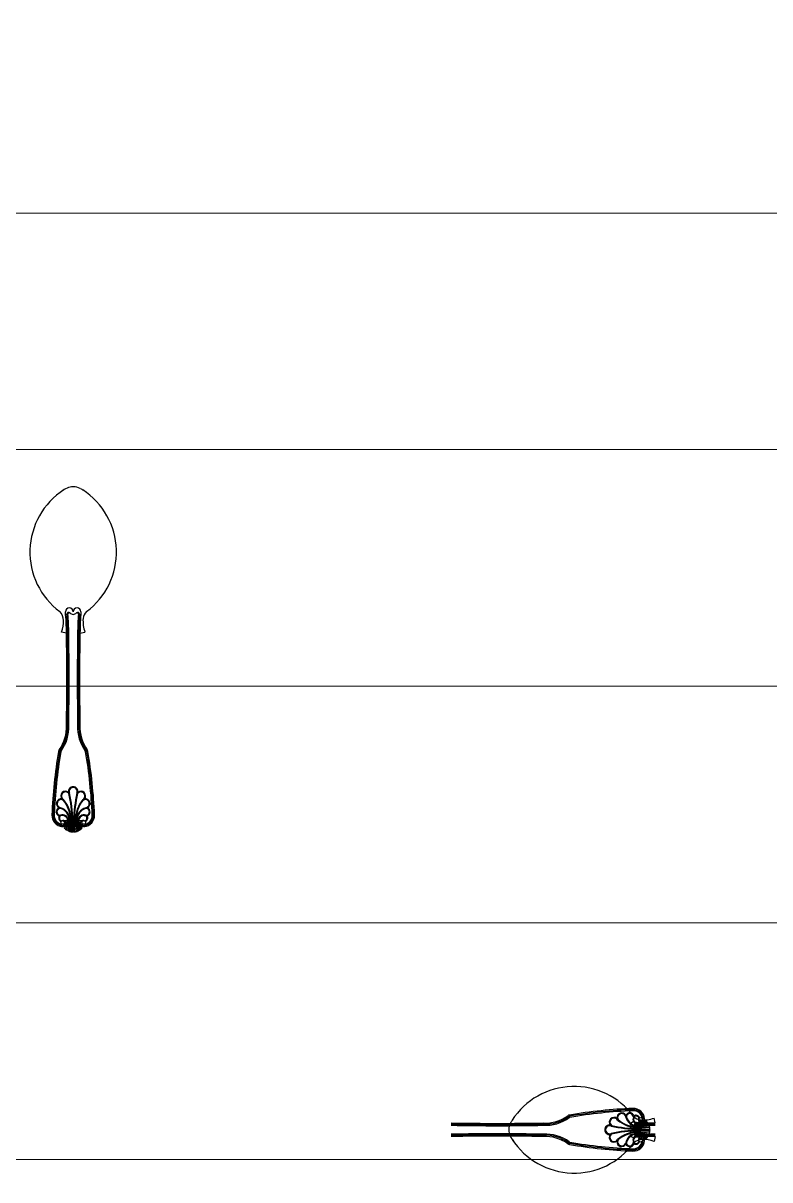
# Model space of a CAD drawing. Header units: millimetres. Extents: x -18512 to 101824, y -95768 to 52898.
# Drawn here: x 32218.6 to 32534.4, y -53261.1 to -52772.2 of the extents above; entities that cross this region are included whole.
import ezdxf

# ---------------------------------------------------------------- set-up
doc = ezdxf.new("R2010")
doc.units = ezdxf.units.MM
doc.header["$LTSCALE"] = 25
doc.layers.add('1547 I-StB-p-00-GA$0$WD-FURNITURE-DETAIL', color=126, linetype='Continuous')
doc.layers.add('wood flooring', color=8, linetype='Continuous', lineweight=13)

msp = doc.modelspace()

# ---------------------------------------------------------------- hatches: boundary and pattern name
at = {"layer": 'wood flooring'}
h = msp.add_hatch(dxfattribs=at)
h.set_pattern_fill('_USER', color=256, scale=100, pattern_type=0)
h.set_pattern_definition([(360, (338285.01, 171947.46), (-2e-14, 100), [])])
h.paths.add_polyline_path([(33755.49, -49171.88), (31012.89, -49171.88), (31012.89, -49811.47), (31012.89, -62446.88), (32698.09, -62446.88), (32698.09, -63146.88), (33808.09, -63146.88)])

# ---------------------------------------------------------------- linework, layer by layer
at = {"layer": '1547 I-StB-p-00-GA$0$WD-FURNITURE-DETAIL'}
for p, q in [((32236.91, -53030.03), (32234.84, -53029.54)), ((32242.65, -53030.05), (32244.73, -53029.57)), ((32237.52, -53109.15), (32236.09, -53112.08)), ((32237.82, -53109.12), (32236.5, -53112.52)), ((32236.6, -53109.25), (32236.6, -53109.63)), ((32238.12, -53109.1), (32236.97, -53112.91)), ((32238.42, -53109.09), (32237.47, -53113.23)), ((32238.72, -53109.07), (32237.98, -53113.48)), ((32239.03, -53109.06), (32238.51, -53113.66)), ((32239.03, -53113.77), (32239.33, -53109.06)), ((32239.63, -53109.06), (32239.53, -53113.82)), ((32239.93, -53109.06), (32240.03, -53113.82)), ((32240.54, -53113.77), (32240.24, -53109.06)), ((32240.54, -53109.06), (32241.06, -53113.66)), ((32240.84, -53109.07), (32241.58, -53113.48)), ((32241.14, -53109.09), (32242.1, -53113.23)), ((32241.45, -53109.1), (32242.6, -53112.91)), ((32241.74, -53109.12), (32243.06, -53112.52)), ((32242.04, -53109.15), (32243.47, -53112.08)), ((32485.88, -53237.02), (32485.41, -53234.95)), ((32483.39, -53239.14), (32478.68, -53239.44)), ((32478.68, -53239.74), (32483.45, -53239.64)), ((32478.68, -53240.04), (32483.45, -53240.14)), ((32478.69, -53239.14), (32483.28, -53238.62)), ((32478.7, -53238.83), (32483.1, -53238.09)), ((32478.71, -53238.53), (32482.85, -53237.58)), ((32478.73, -53238.23), (32482.54, -53237.08)), ((32478.75, -53237.93), (32482.15, -53236.61)), ((32478.78, -53237.63), (32481.71, -53236.2)), ((32483.39, -53240.65), (32478.68, -53240.35)), ((32478.69, -53240.65), (32483.28, -53241.17)), ((32478.7, -53240.95), (32483.1, -53241.69)), ((32478.71, -53241.25), (32482.85, -53242.21)), ((32478.73, -53241.56), (32482.54, -53242.71)), ((32478.75, -53241.85), (32482.15, -53243.17)), ((32478.78, -53242.15), (32481.71, -53243.58)), ((32478.88, -53243.07), (32479.25, -53243.07)), ((32485.87, -53242.76), (32485.38, -53244.83))]:
    msp.add_line(p, q, dxfattribs=at)
for centre in [(32235.33, -53110.03), (32244.23, -53110.03), (32479.66, -53235.44), (32479.66, -53244.34)]:
    msp.add_circle(centre, 0.781, dxfattribs=at)
for centre, radius, start, end in [((32252.81, -52995.78), 31.32, 122.9446, 233.3931), ((32240.56, -52976.92), 8.83, 95.0485, 130.1912), ((32239.78, -52974.06), 5.94, 59.5375, 90), ((32239.01, -52976.92), 8.83, 56.802, 64.586), ((32226.76, -52995.78), 31.32, 306.6069, 57.0554), ((32238.14, -53021.01), 1.64, 0, 180), ((32241.42, -53021.01), 1.64, 0, 180), ((32230.4, -53024.65), 5.28, 359.4699, 44.9757), ((32221.25, -53024.7), 14.43, 340.3761, 0.612), ((32134.99, -53030.14), 101.92, 0.0641, 5.141), ((32237.87, -53022.03), 0.791, 45.5442, 178.5176), ((32134.99, -53030.14), 102.42, 0.0641, 4.5562), ((32238.2, -53022.06), 0.624, 66.4092, 175.9707), ((32134.99, -53030.14), 102.91, 0.0641, 4.5301), ((32239.76, -53020.31), 1.76, 220.7854, 270.7609), ((32239.81, -53020.31), 1.76, 269.2391, 319.2146), ((32239.81, -53020.31), 1.76, 269.2391, 319.2146), ((32241.37, -53022.06), 0.624, 4.0293, 113.5908), ((32241.69, -53022.03), 0.791, 1.4824, 134.4558), ((32344.57, -53030.14), 102.91, 175.4699, 179.9359), ((32344.57, -53030.14), 102.91, 175.4699, 179.9359), ((32344.57, -53030.14), 102.42, 175.4438, 179.9359), ((32344.57, -53030.14), 101.92, 174.859, 179.9359), ((32258.35, -53024.81), 14.43, 176.0986, 199.2872), ((32249.17, -53024.65), 5.28, 135.0243, 171.0248), ((31163.33, -53049.5), 1073.76, 358.96086, 1.03914), ((31163.33, -53049.5), 1074.25, 358.96086, 1.03914), ((31163.33, -53049.5), 1074.74, 358.96086, 1.03914), ((33316.23, -53049.4), 1074.74, 178.96625, 181.04453), ((33316.23, -53049.4), 1074.25, 178.96625, 181.04453), ((33316.23, -53049.4), 1073.76, 178.96625, 181.04453), ((32220.88, -53069.88), 16.06, 323.9193, 3.2172), ((32220.88, -53069.88), 16.55, 323.9193, 3.2172), ((32220.88, -53069.88), 17.04, 323.9193, 3.2172), ((32258.68, -53069.88), 17.04, 176.7828, 216.0807), ((32258.68, -53069.88), 16.55, 176.7828, 216.0807), ((32258.68, -53069.88), 16.06, 176.7828, 216.0807), ((32442.95, -53115.47), 212.37, 170.3925, 177.6713), ((32442.95, -53115.47), 212.37, 170.3925, 177.6713), ((32442.95, -53115.47), 211.87, 170.3925, 177.6713), ((32442.95, -53115.47), 211.38, 170.3925, 177.6713), ((32235.18, -53080.3), 1.64, 143.9193, 170.3925), ((32235.18, -53080.3), 1.15, 143.9193, 170.3925), ((32235.18, -53080.3), 0.656, 143.9193, 170.3925), ((32244.38, -53080.3), 0.656, 9.6075, 36.0807), ((32036.61, -53115.47), 211.38, 2.3287, 9.6075), ((32244.38, -53080.3), 1.15, 9.6075, 36.0807), ((32036.61, -53115.47), 211.87, 2.3287, 9.6075), ((32244.38, -53080.3), 1.64, 9.6075, 36.0807), ((32036.61, -53115.47), 212.37, 2.3287, 9.6075), ((32036.61, -53115.47), 212.37, 2.3287, 9.6075), ((32236.57, -53098.85), 2.02, 52.8986, 217.5992), ((32236.57, -53098.85), 1.72, 36.2136, 239.9308), ((32239.78, -53096.95), 2.02, 0, 188.2353), ((32239.78, -53096.95), 2.02, 351.7647, 180), ((32179.1, -53110.75), 60.25, 1.6084, 12.3767), ((32239.78, -53096.95), 1.72, 0, 204.5694), ((32239.78, -53096.95), 1.72, 335.4306, 180), ((32179.43, -53110.72), 60.23, 1.5774, 12.5171), ((32300.14, -53110.72), 60.23, 167.4834, 178.4221), ((32300.46, -53110.75), 60.25, 167.6233, 178.3916), ((32243, -53098.85), 1.72, 300.0692, 143.7864), ((32243, -53098.85), 2.02, 322.4008, 127.1014), ((32234.7, -53102.08), 2.02, 82.2625, 243.2673), ((32234.7, -53102.08), 1.72, 61.6333, 260.5592), ((32224.25, -53109.68), 14.49, 2.4108, 38.973), ((32224.27, -53109.68), 14.77, 2.3764, 39.2379), ((32255.3, -53109.68), 14.77, 140.7621, 177.6048), ((32255.31, -53109.68), 14.49, 141.027, 177.5336), ((32244.87, -53102.08), 1.72, 279.4408, 118.3667), ((32244.87, -53102.08), 1.72, 279.4408, 118.3667), ((32244.87, -53102.08), 2.02, 296.7327, 97.7375), ((32244.87, -53102.08), 2.02, 296.7327, 97.7375), ((32235.5, -53107.02), 4.74, 177.8129, 265.6709), ((32235.47, -53107.03), 4.22, 177.6799, 265.9806), ((32235.47, -53107.03), 3.73, 177.6799, 262.2069), ((32234.38, -53105.55), 1.77, 109.524, 255.2771), ((32234.38, -53105.55), 1.46, 88.7842, 269.559), ((32235.2, -53108.17), 1.57, 144.4056, 249.7141), ((32235.2, -53108.17), 1.26, 144.4056, 255.3133), ((32234.67, -53107.8), 0.616, 111.9229, 142.6344), ((32235.28, -53109.39), 2.55, 6.0407, 110.999), ((32232.92, -53109.06), 5.2, 359.5437, 73.3412), ((32232.93, -53109.06), 5.49, 359.7101, 74.2877), ((32235.2, -53109.45), 2.34, 7.2763, 108.975), ((32246.64, -53109.06), 5.49, 105.7123, 180.0035), ((32246.64, -53109.06), 5.2, 106.6588, 179.9601), ((32244.28, -53109.38), 2.54, 68.8921, 174.1994), ((32244.28, -53109.38), 2.24, 68.0096, 174.1924), ((32244.09, -53107.03), 4.22, 274.0194, 2.3201), ((32244.07, -53107.02), 4.74, 274.3291, 2.1871), ((32244.09, -53107.03), 3.73, 277.7931, 2.3201), ((32244.44, -53108.25), 1.16, 282.0648, 54.4147), ((32244.36, -53108.17), 1.26, 284.6867, 35.5944), ((32244.36, -53108.17), 1.57, 290.2859, 35.5944), ((32244.36, -53108.17), 1.57, 290.2859, 35.5944), ((32244.9, -53107.8), 0.616, 37.3656, 68.0771), ((32245.18, -53105.55), 1.46, 270.441, 91.2158), ((32245.18, -53105.55), 1.46, 270.441, 91.2158), ((32245.18, -53105.55), 1.77, 284.7229, 70.476), ((32245.18, -53105.55), 1.77, 284.7229, 70.476), ((32235.64, -53110.29), 1.17, 328.6175, 146.0831), ((32235.17, -53110.05), 1.7, 258.6831, 329.8578), ((32235.17, -53110.05), 1.19, 270.3267, 329.8578), ((32235.24, -53110.28), 1.03, 339.0838, 84.7865), ((32239.78, -53109.06), 4.77, 212.7202, 219.3478), ((32236.3, -53112.3), 0.302, 132.9714, 312.9714), ((32239.55, -53131.13), 22.07, 89.3855, 98.5383), ((32236.74, -53112.72), 0.302, 140.2195, 320.2195), ((32237.22, -53113.07), 0.296, 147.3963, 327.3963), ((32240.02, -53131.13), 22.07, 81.4617, 90.6145), ((32242.35, -53113.07), 0.296, 212.6037, 32.6037), ((32242.83, -53112.72), 0.302, 219.7805, 39.7805), ((32243.93, -53110.29), 1.17, 33.9169, 211.3825), ((32244.39, -53110.05), 1.7, 210.1422, 281.3169), ((32243.27, -53112.3), 0.302, 227.0286, 47.0286), ((32244.33, -53110.28), 1.03, 95.2135, 200.9162), ((32244.39, -53110.05), 1.19, 210.1422, 281.7756), ((32239.78, -53109.06), 4.77, 320.6522, 327.2798), ((32237.72, -53113.35), 0.287, 154.3949, 334.3949), ((32238.24, -53113.57), 0.277, 161.1642, 341.1642), ((32238.77, -53113.71), 0.266, 167.6824, 347.6824), ((32239.28, -53113.8), 0.256, 173.9476, 353.9476), ((32239.78, -53113.82), 0.248, 177.6708, 2.3292), ((32240.28, -53113.8), 0.256, 186.0524, 6.0524), ((32240.8, -53113.71), 0.266, 192.3176, 12.3176), ((32241.32, -53113.57), 0.277, 198.8358, 18.8358), ((32241.84, -53113.35), 0.287, 205.6051, 25.6051), ((32451.62, -53252.92), 31.32, 36.6069, 147.0554), ((32439.5, -53220.99), 17.04, 266.7828, 306.0807), ((32439.5, -53220.99), 16.55, 266.7828, 306.0807), ((32439.5, -53220.99), 16.06, 266.7828, 306.0807), ((32449.92, -53235.29), 1.64, 99.6075, 126.0807), ((32449.92, -53235.29), 1.15, 99.6075, 126.0807), ((32449.92, -53235.29), 0.656, 99.6075, 126.0807), ((32485.09, -53443.06), 212.37, 92.3287, 99.6075), ((32485.09, -53443.06), 212.37, 92.3287, 99.6075), ((32485.09, -53443.06), 211.87, 92.3287, 99.6075), ((32485.09, -53443.06), 211.38, 92.3287, 99.6075), ((32468.47, -53236.68), 2.02, 52.4008, 217.1014), ((32468.47, -53236.68), 1.72, 30.0692, 233.7864), ((32471.71, -53234.81), 2.02, 26.7327, 187.7375), ((32471.71, -53234.81), 2.02, 26.7327, 187.7375), ((32471.71, -53234.81), 1.72, 9.4408, 208.3667), ((32471.71, -53234.81), 1.72, 9.4408, 208.3667), ((32478.68, -53233.04), 5.49, 195.7123, 270.0035), ((32475.17, -53234.49), 1.77, 14.7229, 160.476), ((32475.17, -53234.49), 1.77, 14.7229, 160.476), ((32475.17, -53234.49), 1.46, 0.441, 181.2158), ((32475.17, -53234.49), 1.46, 0.441, 181.2158), ((32478.69, -53233.03), 5.2, 196.6588, 269.9601), ((32479.01, -53235.39), 2.54, 158.8921, 264.1994), ((32476.65, -53235.61), 4.74, 4.3291, 92.1871), ((32476.65, -53235.58), 4.22, 4.0194, 92.3201), ((32476.65, -53235.58), 3.73, 7.7931, 92.3201), ((32480.49, -53230.51), 5.28, 225.0243, 261.0248), ((32479, -53235.4), 2.24, 158.0096, 264.1924), ((32477.43, -53234.78), 0.616, 127.3656, 158.0771), ((32477.79, -53235.31), 1.57, 20.2859, 125.5944), ((32477.79, -53235.31), 1.57, 20.2859, 125.5944), ((32477.88, -53235.24), 1.16, 12.0648, 144.4147), ((32477.79, -53235.31), 1.26, 14.6867, 125.5944), ((32479.92, -53235.75), 1.17, 123.9169, 301.3825), ((32480.65, -53221.33), 14.43, 266.0986, 289.2872), ((32479.68, -53235.28), 1.19, 300.1422, 11.7756), ((32479.68, -53235.28), 1.7, 300.1422, 11.3169), ((32419.03, -52163.44), 1074.74, 268.96625, 271.04453), ((32419.03, -52163.44), 1073.76, 268.96625, 271.04453), ((32419.03, -52163.44), 1074.25, 268.96625, 271.04453), ((32429.9, -53239.89), 5.94, 149.5375, 180), ((32432.75, -53239.12), 8.83, 185.0485, 220.1912), ((32432.75, -53240.67), 8.83, 146.802, 154.586), ((32466.58, -53239.89), 2.02, 90, 278.2353), ((32466.58, -53239.89), 2.02, 81.7647, 270), ((32466.58, -53239.89), 1.72, 90, 294.5694), ((32466.58, -53239.89), 1.72, 65.4306, 270), ((32480.34, -53179.53), 60.23, 257.4834, 268.4221), ((32480.34, -53300.25), 60.23, 91.5774, 102.5171), ((32480.37, -53179.21), 60.25, 257.6233, 268.3916), ((32479.3, -53224.38), 14.77, 230.7621, 267.6048), ((32479.31, -53224.36), 14.49, 231.027, 267.5336), ((32476.85, -53238.25), 1.64, 90, 270), ((32476.85, -53241.53), 1.64, 90, 270), ((32485.98, -53135.1), 101.92, 264.859, 269.9359), ((32477.86, -53237.98), 0.791, 91.4824, 224.4558), ((32477.9, -53238.31), 0.624, 94.0293, 203.5908), ((32476.15, -53239.87), 1.76, 359.2391, 49.2146), ((32476.15, -53239.87), 1.76, 359.2391, 49.2146), ((32476.15, -53239.92), 1.76, 310.7854, 0.7609), ((32485.98, -53135.1), 102.42, 265.4438, 269.9359), ((32485.98, -53135.1), 102.91, 265.4699, 269.9359), ((32485.98, -53135.1), 102.91, 265.4699, 269.9359), ((32500.75, -53239.66), 22.07, 171.4617, 180.6145), ((32500.75, -53240.13), 22.07, 179.3855, 188.5383), ((32479.91, -53235.35), 1.03, 185.2135, 290.9162), ((32478.68, -53239.89), 4.77, 50.6522, 57.2798), ((32481.93, -53236.41), 0.302, 317.0286, 137.0286), ((32482.34, -53236.85), 0.302, 309.7805, 129.7805), ((32482.7, -53237.33), 0.296, 302.6037, 122.6037), ((32482.98, -53237.83), 0.287, 295.6051, 115.6051), ((32483.19, -53238.35), 0.277, 288.8358, 108.8358), ((32483.34, -53238.88), 0.266, 282.3176, 102.3176), ((32483.42, -53239.39), 0.256, 276.0524, 96.0524), ((32483.42, -53240.39), 0.256, 263.9476, 83.9476), ((32483.45, -53239.89), 0.248, 267.6708, 92.3292), ((32419.13, -54316.34), 1074.74, 88.96086, 91.03914), ((32419.13, -54316.34), 1074.25, 88.96086, 91.03914), ((32419.13, -54316.34), 1073.76, 88.96086, 91.03914), ((32451.62, -53226.87), 31.32, 212.9446, 323.3931), ((32439.5, -53258.79), 17.04, 53.9193, 93.2172), ((32439.5, -53258.79), 16.55, 53.9193, 93.2172), ((32439.5, -53258.79), 16.06, 53.9193, 93.2172), ((32449.92, -53244.49), 0.656, 233.9193, 260.3925), ((32485.09, -53036.72), 211.38, 260.3925, 267.6713), ((32468.47, -53243.11), 2.02, 142.8986, 307.5992), ((32468.47, -53243.11), 1.72, 126.2136, 329.9308), ((32480.37, -53300.57), 60.25, 91.6084, 102.3767), ((32471.71, -53244.98), 2.02, 172.2625, 333.2673), ((32479.3, -53255.41), 14.77, 92.3764, 129.2379), ((32471.71, -53244.98), 1.72, 151.6333, 350.5592), ((32479.31, -53255.42), 14.49, 92.4108, 128.973), ((32478.68, -53246.75), 5.49, 89.7101, 164.2877), ((32478.69, -53246.75), 5.2, 89.5437, 163.3412), ((32479.02, -53244.39), 2.55, 96.0407, 200.999), ((32476.65, -53244.18), 4.74, 267.8129, 355.6709), ((32476.65, -53244.2), 4.22, 267.6799, 355.9806), ((32476.65, -53244.2), 3.73, 267.6799, 352.2069), ((32479.07, -53244.48), 2.34, 97.2763, 198.975), ((32480.49, -53249.28), 5.28, 89.4699, 134.9757), ((32485.98, -53344.69), 101.92, 90.0641, 95.141), ((32477.79, -53244.47), 1.57, 234.4056, 339.7141), ((32477.79, -53244.47), 1.26, 234.4056, 345.3133), ((32477.86, -53241.8), 0.791, 135.5442, 268.5176), ((32477.9, -53241.48), 0.624, 156.4092, 265.9707), ((32485.98, -53344.69), 102.42, 90.0641, 94.5562), ((32485.98, -53344.69), 102.91, 90.0641, 94.5301), ((32479.92, -53244.04), 1.17, 58.6175, 236.0831), ((32479.91, -53244.44), 1.03, 69.0838, 174.7865), ((32479.68, -53244.5), 1.19, 0.3267, 59.8578), ((32480.54, -53258.42), 14.43, 70.3761, 90.612), ((32479.68, -53244.5), 1.7, 348.6831, 59.8578), ((32478.68, -53239.89), 4.77, 302.7202, 309.3478), ((32481.93, -53243.38), 0.302, 222.9714, 42.9714), ((32482.34, -53242.94), 0.302, 230.2195, 50.2195), ((32482.7, -53242.46), 0.296, 237.3963, 57.3963), ((32482.98, -53241.95), 0.287, 244.3949, 64.3949), ((32483.19, -53241.43), 0.277, 251.1642, 71.1642), ((32483.34, -53240.91), 0.266, 257.6824, 77.6824), ((32449.92, -53244.49), 1.64, 233.9193, 260.3925), ((32449.92, -53244.49), 1.15, 233.9193, 260.3925), ((32485.09, -53036.72), 212.37, 260.3925, 267.6713), ((32485.09, -53036.72), 212.37, 260.3925, 267.6713), ((32485.09, -53036.72), 211.87, 260.3925, 267.6713), ((32475.17, -53245.29), 1.77, 199.524, 345.2771), ((32475.17, -53245.29), 1.46, 178.7842, 359.559), ((32477.43, -53245.01), 0.616, 201.9229, 232.6344)]:
    msp.add_arc(centre, radius, start, end, dxfattribs=at)

doc.saveas('drawing.dxf')
